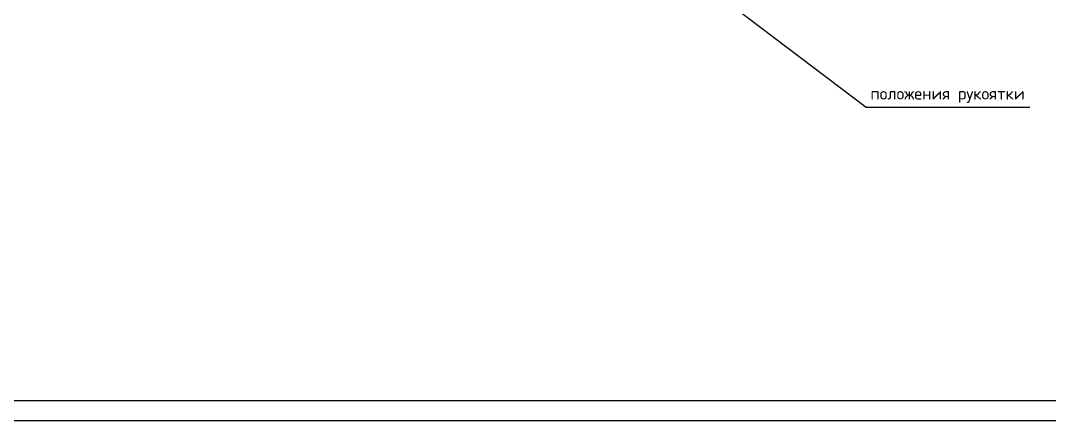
# Model space of a CAD drawing. Header units: millimetres. Extents: x 0 to 841, y 0 to 594.
# Drawn here: x 354.5 to 610.6, y 0 to 99.6 of the extents above; entities that cross this region are included whole.
import ezdxf
from ezdxf.enums import TextEntityAlignment as Align

# ---------------------------------------------------------------- set-up
doc = ezdxf.new("R2010")
doc.units = ezdxf.units.MM
doc.header["$LTSCALE"] = 0.35
for name, color, linetype in [('00_РАМКА', 7, 'Continuous'), ('08_ТЕКСТ', 7, 'Continuous'), ('09_РАЗМЕРЫ', 7, 'Continuous')]:
    doc.layers.add(name, color=color, linetype=linetype)
doc.styles.add('ГОСТ', font='isocpeur.ttf')

msp = doc.modelspace()

# ---------------------------------------------------------------- linework, layer by layer
at = {"layer": '00_РАМКА'}
for points in [[(0, 0), (841, 0), (841, 594), (0, 594)], [(20, 5), (836, 5), (836, 589), (20, 589)]]:
    msp.add_lwpolyline(points, close=True, dxfattribs=at)
at = {"layer": '09_РАЗМЕРЫ'}
for p, q in [((470, 150), (565, 78)), ((565, 78), (605.7, 78))]:
    msp.add_line(p, q, dxfattribs=at)

# ---------------------------------------------------------------- texts
at = {"layer": '08_ТЕКСТ', "style": 'ГОСТ'}
msp.add_text('положения рукоятки', height=3, dxfattribs=at).set_placement((566, 79), align=Align.BOTTOM_LEFT)

doc.saveas('drawing.dxf')
